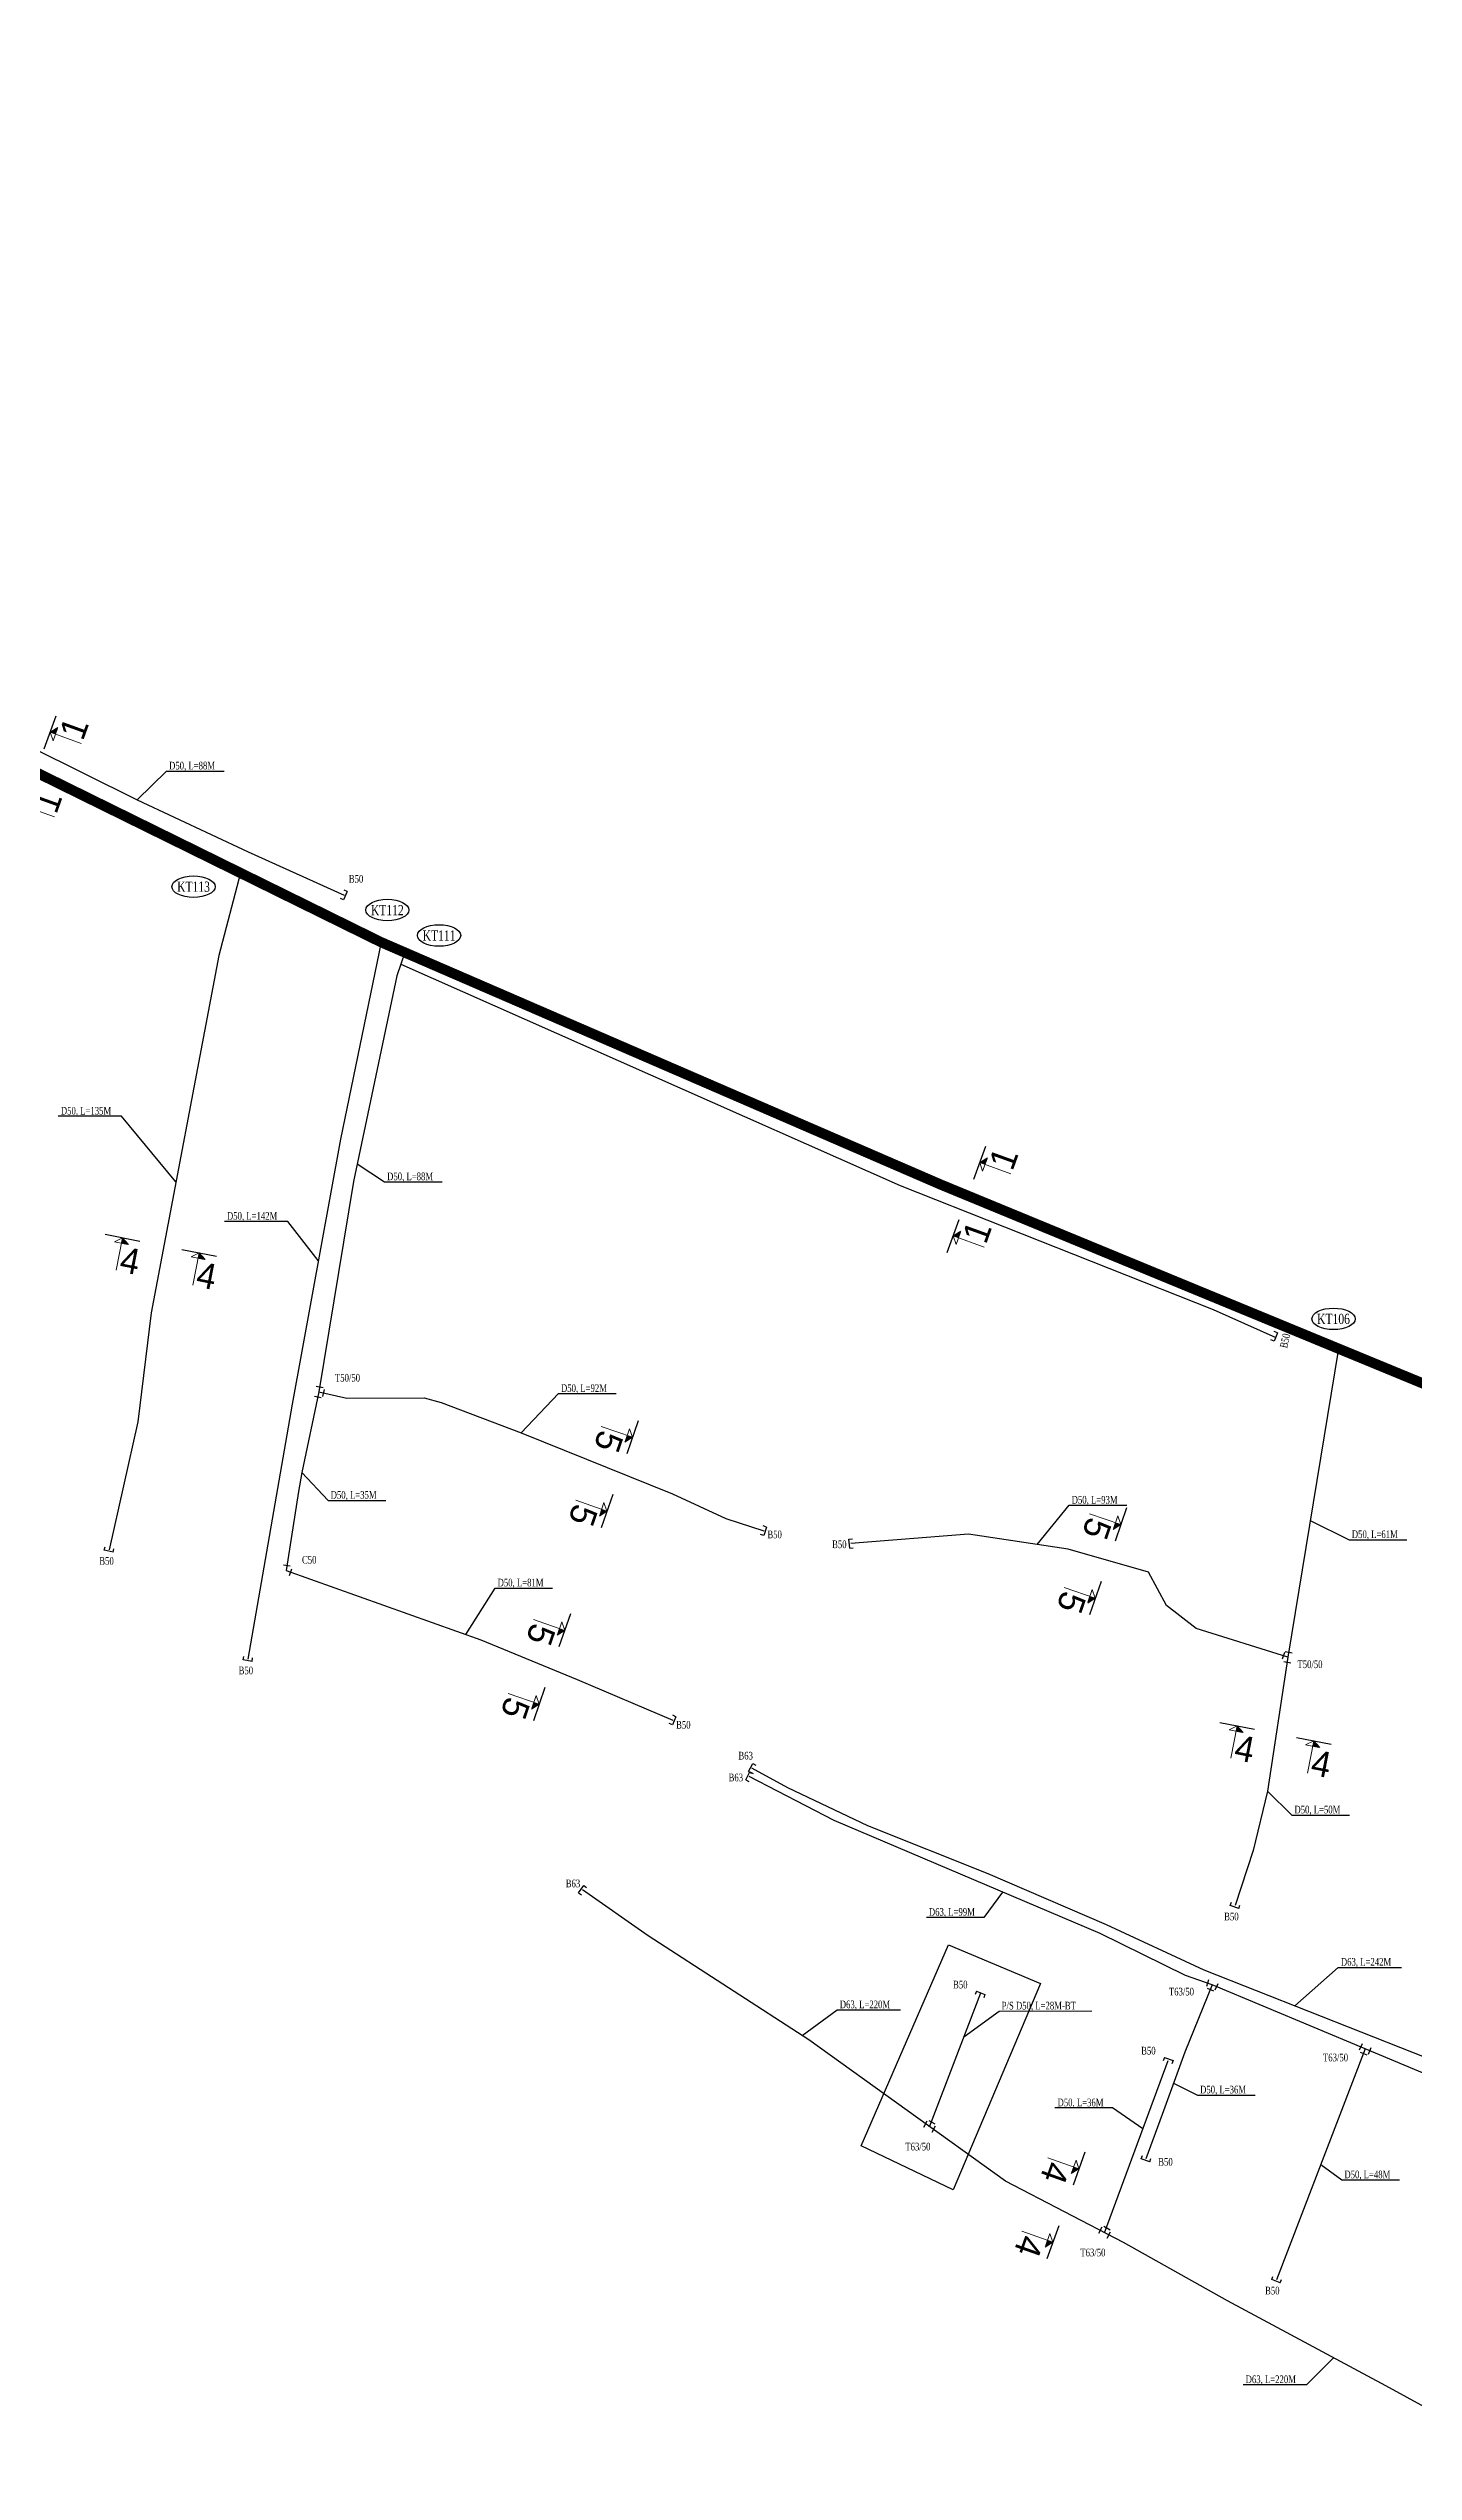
# Model space of a CAD drawing. Extents: x 549410 to 552487, y 2341005 to 2344743.
# Drawn here: x 550029.8 to 550296.5, y 2341635.8 to 2342109.2 of the extents above; entities that cross this region are included whole.
import ezdxf
from ezdxf.enums import TextEntityAlignment as Align

# ---------------------------------------------------------------- set-up
doc = ezdxf.new("R2010")
doc.units = 0
doc.header["$MEASUREMENT"] = 0
doc.linetypes.add('DASHED', pattern=[0.75, 0.5, -0.25])
for name, color, linetype in [('160', 5, 'DASHED'), ('50', 2, 'Continuous'), ('63', 1, 'Continuous'), ('ten dai khoi thuy', 210, 'Continuous'), ('Text D-L', 7, 'Continuous'), ('Text phu kien', 2, 'Continuous')]:
    doc.layers.add(name, color=color, linetype=linetype)
doc.layers.add('MC', color=7, linetype='Continuous', lineweight=13)
doc.styles.add('HH', font='VHHELS.TTF')
doc.styles.add('Text', font='vntimeh.shx', dxfattribs={"width": 0.75, "bigfont": 'vn.shx'})
doc.styles.add('TextNode', font='vntimeh1.shx', dxfattribs={"width": 0.7, "bigfont": 'vn.shx'})
doc.linetypes.add('ZIGZAG', pattern='A,0.0001,-0.2,[131,ltypeshp.shx,S=0.2,R=0,X=-0.2,Y=0],-0.4,[131,ltypeshp.shx,S=0.2,R=180,X=0.2,Y=0],-0.2', length=0.8001)

# ---------------------------------------------------------------- blocks, each defined once
blk = doc.blocks.new('bit')
at = {"color": 3, "linetype": 'Continuous'}
for points in [[(-0.3, -0.88), (-0.3, 0.88)], [(-0.3, 0.88), (0.39, 0.88)], [(-0.3, -0.88), (0.39, -0.88)]]:
    blk.add_lwpolyline(points, dxfattribs=at)
blk = doc.blocks.new('pt')
at = {"color": 3, "linetype": 'Continuous'}
blk.add_line((0.96, -0.69), (0.96, 0.69), dxfattribs=at)
blk = doc.blocks.new('Daudai')
at = {"layer": 'ten dai khoi thuy', "color": 3}
blk.add_circle((0, 0), 0.75, dxfattribs=at)
blk = doc.blocks.new('Mc4-4')
at = {"layer": 'MC'}
for points in [[(-6.73, -0.75), (-8.13, 0.34), (-8.12, -0.76)], [(8.52, -0.75), (7.12, 0.34), (7.12, -0.76)]]:
    blk.add_hatch(color=256, dxfattribs=at).paths.add_polyline_path(points)
at = {"layer": '63'}
for points in [[(-11.56, 0.34), (-4.69, 0.34)], [(3.68, 0.34), (10.55, 0.34)]]:
    blk.add_lwpolyline(points, dxfattribs=at)
at = {"layer": 'MC'}
for p, q in [((-8.13, 0.34), (-9.52, -0.76)), ((-8.13, 0.34), (-8.11, -6.1)), ((-8.13, 0.34), (-6.73, -0.75)), ((7.12, 0.34), (5.72, -0.76)), ((7.12, 0.34), (7.13, -6.1)), ((7.12, 0.34), (8.52, -0.75)), ((-9.52, -0.76), (-6.92, -0.75)), ((5.72, -0.76), (8.32, -0.75))]:
    blk.add_line(p, q, dxfattribs=at)
at = {"style": 'HH'}
for p in [(-7.66, -6.28), (7.58, -6.28)]:
    blk.add_text('4', height=5, rotation=0.112, dxfattribs=at).set_placement(p)
blk = doc.blocks.new('Mc5-5')
at = {"layer": 'MC'}
for points in [[(-6.77, -0.84), (-8.17, 0.25), (-8.17, -0.85)], [(8.47, -0.84), (7.07, 0.25), (7.07, -0.85)]]:
    blk.add_hatch(color=256, dxfattribs=at).paths.add_polyline_path(points)
at = {"layer": '63'}
for points in [[(-11.61, 0.25), (-4.74, 0.25)], [(3.64, 0.25), (10.51, 0.25)]]:
    blk.add_lwpolyline(points, dxfattribs=at)
at = {"layer": 'MC'}
for p, q in [((-8.17, 0.25), (-9.57, -0.85)), ((-8.17, 0.25), (-8.16, -6.19)), ((-8.17, 0.25), (-6.77, -0.84)), ((7.07, 0.25), (5.68, -0.85)), ((7.07, 0.25), (7.08, -6.19)), ((7.07, 0.25), (8.47, -0.84)), ((-9.57, -0.85), (-6.96, -0.84)), ((5.68, -0.85), (8.28, -0.84))]:
    blk.add_line(p, q, dxfattribs=at)
at = {"style": 'HH'}
for p in [(-7.71, -6.37), (7.54, -6.37)]:
    blk.add_text('5', height=5, rotation=0.112, dxfattribs=at).set_placement(p)
blk = doc.blocks.new('Mc1-1')
at = {"layer": 'MC'}
for points in [[(-7.04, -0.89), (-8.44, 0.21), (-8.43, -0.89)], [(8.21, -0.89), (6.81, 0.21), (6.81, -0.89)]]:
    blk.add_hatch(color=256, dxfattribs=at).paths.add_polyline_path(points)
at = {"layer": '63'}
for points in [[(-11.87, 0.21), (-5, 0.21)], [(3.37, 0.21), (10.24, 0.21)]]:
    blk.add_lwpolyline(points, dxfattribs=at)
at = {"layer": 'MC'}
for p, q in [((-8.44, 0.21), (-9.83, -0.9)), ((-8.44, 0.21), (-8.42, -6.23)), ((-8.44, 0.21), (-7.04, -0.89)), ((6.81, 0.21), (5.41, -0.9)), ((6.81, 0.21), (6.82, -6.23)), ((6.81, 0.21), (8.21, -0.89)), ((-9.83, -0.9), (-7.23, -0.89)), ((5.41, -0.9), (8.01, -0.89))]:
    blk.add_line(p, q, dxfattribs=at)
at = {"style": 'HH'}
for p in [(-7.97, -6.42), (7.27, -6.42)]:
    blk.add_text('1', height=5, rotation=0.112, dxfattribs=at).set_placement(p)

msp = doc.modelspace()

# ---------------------------------------------------------------- linework, layer by layer
at = {"layer": '160', "color": 9, "ltscale": 10, "true_color": 0xafd9aa, "const_width": 2}
msp.add_lwpolyline([(550417, 2341797.6), (550302.28, 2341846.75), (550204.11, 2341887.24), (550094.84, 2341934.56), (549990.74, 2341985.81), (549907.44, 2342027.13), (549855.77, 2342052.81), (549740.43, 2342108.18)], dxfattribs=at)
at = {"layer": '50'}
for points in [[(550007.91, 2341981.83), (550026.3, 2341972.74), (550047.13, 2341962.37), (550068.86, 2341952.23), (550087.56, 2341943.78)], [(550067.31, 2341948.11), (550063.08, 2341931.95), (550049.89, 2341862.2), (550047.26, 2341840.85), (550041.65, 2341815.9)], [(550094.84, 2341934.56), (550086.88, 2341896.07), (550077.4, 2341844.32), (550068.77, 2341794.52)], [(550099.45, 2341932.57), (550097.87, 2341928), (550089.41, 2341887.82), (550082.65, 2341846.71)], [(550098.66, 2341930.29), (550196.21, 2341887.06), (550257.35, 2341862.8), (550269.62, 2341857.38)], [(550281.84, 2341855.19), (550271.98, 2341794.87)], [(550082.65, 2341846.71), (550079.32, 2341830.96), (550078.65, 2341827.27), (550076.24, 2341811.83)], [(550082.65, 2341846.71), (550088.09, 2341845.51), (550103.23, 2341845.55), (550106.57, 2341844.65), (550122.16, 2341838.75), (550151.74, 2341826.8), (550162.15, 2341821.99), (550169.55, 2341819.58)], [(550271.98, 2341794.87), (550254.06, 2341800.5), (550248.22, 2341805), (550244.75, 2341811.5), (550229.03, 2341815.97), (550209.55, 2341818.95), (550186.58, 2341817.13)], [(550076.24, 2341811.83), (550114.29, 2341798.29), (550133.13, 2341790.56), (550151.79, 2341782.58)], [(550271.98, 2341794.87), (550268.01, 2341768.72), (550265.2, 2341757.16), (550261.64, 2341746.38)], [(550257.17, 2341730.89), (550251.86, 2341717.71), (550247.39, 2341705.59), (550244.24, 2341696.87)], [(550236.14, 2341682.47), (550248.59, 2341716.13)], [(550287.07, 2341718.36), (550269.73, 2341673.26)]]:
    msp.add_lwpolyline(points, dxfattribs=at)
at = {"layer": '50', "color": 2}
msp.add_lwpolyline([(550201.96, 2341703.17), (550211.95, 2341729.32)], dxfattribs=at)
at = {"layer": '63', "color": 6}
for points in [[(550393.55, 2341689.3), (550368, 2341698.56), (550362.84, 2341698.63), (550354.78, 2341700.63), (550347.31, 2341703.17), (550306.74, 2341713.56), (550255.63, 2341733.75), (550236.54, 2341742.59), (550213.39, 2341752.58), (550189.92, 2341761.96), (550174.24, 2341769.39), (550167.24, 2341773.21)], [(550257.17, 2341730.89), (550251.96, 2341732.69), (550235.27, 2341740.9), (550183.29, 2341763.02), (550166.72, 2341771.59)], [(550321.7, 2341635.81), (550291.1, 2341652.55), (550260.14, 2341669.16), (550239.82, 2341680.57), (550216.77, 2341692.51), (550178.35, 2341720.15), (550147.01, 2341740.44), (550134.14, 2341749.42)], [(550287.07, 2341718.36), (550257.17, 2341730.89)], [(550390.38, 2341683.06), (550385.16, 2341685.43), (550364.12, 2341695.01), (550335.19, 2341701.37), (550302.33, 2341711.98), (550287.07, 2341718.36)]]:
    msp.add_lwpolyline(points, dxfattribs=at)
at = {"layer": '63', "linetype": 'ZIGZAG', "ltscale": 10}
msp.add_lwpolyline([(550188.58, 2341699.43), (550205.68, 2341738.72), (550223.62, 2341731.18), (550206.59, 2341690.85)], close=True, dxfattribs=at)
at = {"layer": 'ten dai khoi thuy', "color": 3, "linetype": 'ByBlock'}
for centre in [(550058.16, 2341945.42), (550096.02, 2341940.86), (550106.13, 2341935.89), (550280.88, 2341860.99)]:
    msp.add_ellipse(centre, major_axis=(-4.22, 0), ratio=0.497929, dxfattribs=at)
at = {"layer": 'Text D-L', "color": 9}
for points in [[(550047.13, 2341962.37), (550052.88, 2341968), (550064.13, 2341968)], [(550054.73, 2341887.77), (550044.11, 2341900.57), (550031.74, 2341900.57)], [(550090.14, 2341891.29), (550095.48, 2341887.75), (550106.73, 2341887.75)], [(550082.54, 2341872.39), (550076.56, 2341880.03), (550064.19, 2341880.03)], [(550122.16, 2341838.75), (550129.45, 2341846.38), (550140.7, 2341846.38)], [(550079.32, 2341830.96), (550084.45, 2341825.52), (550095.7, 2341825.52)], [(550222.97, 2341816.9), (550229.22, 2341824.57), (550240.47, 2341824.57)], [(550276.35, 2341821.61), (550283.96, 2341817.84), (550295.21, 2341817.84)], [(550111.35, 2341799.34), (550117.06, 2341808.4), (550128.31, 2341808.4)], [(550268.01, 2341768.72), (550272.74, 2341764.05), (550283.99, 2341764.05)], [(550216.21, 2341749.01), (550212.58, 2341744.05), (550201.33, 2341744.05)], [(550273.34, 2341726.76), (550281.82, 2341734.3), (550294.19, 2341734.3)], [(550177.04, 2341721), (550183.92, 2341725.99), (550196.29, 2341725.99)], [(550208.68, 2341720.76), (550215.55, 2341725.75), (550233.68, 2341725.79)], [(550249.62, 2341711.65), (550254.31, 2341709.35), (550265.56, 2341709.35)], [(550243.64, 2341702.73), (550237.71, 2341706.83), (550226.46, 2341706.83)], [(550278.4, 2341695.81), (550282.5, 2341692.77), (550293.75, 2341692.77)], [(550280.85, 2341658.05), (550275.58, 2341652.75), (550263.21, 2341652.75)]]:
    msp.add_lwpolyline(points, dxfattribs=at)

# ---------------------------------------------------------------- block references
at = {"layer": '50'}
for name, p, rotation in [('bit', (550087.56, 2341943.78), 155.7041289106306), ('bit', (550269.32, 2341857.58), 157.3454244060289), ('pt', (550082.65, 2341846.71), 80.66346922685452), ('pt', (550082.65, 2341846.71), 258.0704728921496), ('pt', (550082.65, 2341846.71), 347.5748412432502), ('bit', (550169.55, 2341819.58), 161.9880276765514), ('bit', (550041.65, 2341815.9), 77.34155806681862), ('bit', (550186.58, 2341817.13), 4.520267918645755), ('pt', (550076.24, 2341811.83), 81.12760267656459), ('pt', (550076.24, 2341811.83), 340.4049245913702), ('pt', (550271.98, 2341794.87), 162.5488102199029), ('pt', (550271.98, 2341794.87), 80.7226042011947), ('bit', (550068.77, 2341794.52), 80.16186018734518), ('pt', (550271.98, 2341794.87), 261.3516244613385), ('bit', (550151.79, 2341782.58), 156.8288696473038), ('bit', (550166.72, 2341771.59), 332.642018251344), ('bit', (550167.24, 2341773.21), 331.4133130721806), ('bit', (550134.14, 2341749.42), 325.1111442367864), ('bit', (550261.64, 2341746.38), 71.70488075872879), ('bit', (550211.85, 2341729.04), 249.7025218497084), ('pt', (550257.17, 2341730.89), 161.0142327156745), ('pt', (550257.17, 2341730.89), 248.0649942945984), ('pt', (550257.17, 2341730.89), 337.2548098812488), ('bit', (550248.59, 2341716.13), 249.7025218497084), ('pt', (550287.07, 2341718.36), 157.2549619266874), ('pt', (550287.07, 2341718.36), 248.9609572652239), ('pt', (550287.07, 2341718.36), 337.3231970448721), ('pt', (550201.96, 2341703.17), 151.3152041840509), ('pt', (550201.96, 2341703.17), 59.48482759708158), ('pt', (550201.96, 2341703.17), 331.3150521455029), ('bit', (550244.24, 2341696.87), 70.18057092082604), ('pt', (550236.14, 2341682.47), 151.3152041840509), ('pt', (550236.14, 2341682.47), 59.48482759708158), ('pt', (550236.14, 2341682.47), 331.3150521455029), ('bit', (550269.73, 2341673.26), 68.96110929803933)]:
    msp.add_blockref(name, p, dxfattribs=dict(at, rotation=rotation))
at = {"layer": '63'}
for name, p, rotation in [('Mc1-1', (550028.02, 2341969.11), 70.09083032828876), ('Mc1-1', (550209.63, 2341885.06), 70.09083032828876), ('Mc4-4', (550052.2, 2341874.95), 348.9093657684113), ('Mc5-5', (550141.01, 2341830.21), 250.9270860007445), ('Mc5-5', (550236.41, 2341813.19), 250.9270860007445), ('Mc5-5', (550127.77, 2341792.5), 250.9270860007445), ('Mc4-4', (550269.97, 2341779.61), 348.9093657684113), ('Mc4-4', (550228.1, 2341687.42), 250.3691316735451)]:
    msp.add_blockref(name, p, dxfattribs=dict(at, rotation=rotation))
at = {"layer": 'ten dai khoi thuy'}
for p in [(550067.31, 2341948.11), (550094.84, 2341934.56), (550099.45, 2341932.57), (550281.84, 2341855.19)]:
    msp.add_blockref('Daudai', p, dxfattribs=at)

# ---------------------------------------------------------------- texts
at = {"layer": 'ten dai khoi thuy', "color": 2, "style": 'TextNode', "width": 0.75}
for s, p in [('KT113', (550058.16, 2341945.42)), ('KT112', (550096.02, 2341940.86)), ('KT111', (550106.13, 2341935.89)), ('KT106', (550280.88, 2341860.99))]:
    msp.add_text(s, height=2, dxfattribs=at).set_placement(p, align=Align.MIDDLE)
at = {"layer": 'Text D-L', "color": 4, "style": 'Text', "width": 0.75}
for s, p in [('D50, L=88m', (550053.38, 2341967.88)), ('D50, L=135m', (550032.24, 2341900.45)), ('D50, L=88m', (550095.98, 2341887.63)), ('D50, L=142m', (550064.69, 2341879.91)), ('D50, L=92m', (550129.95, 2341846.26)), ('D50, L=35m', (550084.95, 2341825.4)), ('D50, L=93m', (550229.72, 2341824.45)), ('D50, L=61m', (550284.46, 2341817.72)), ('D50, L=81m', (550117.56, 2341808.28)), ('D50, L=50m', (550273.24, 2341763.93)), ('D63, L=99m', (550201.83, 2341743.93)), ('D63, L=242m', (550282.32, 2341734.18)), ('D63, L=220m', (550184.42, 2341725.87)), ('D50, L=36m', (550254.81, 2341709.23)), ('D50, L=36m', (550226.96, 2341706.71)), ('D50, L=48m', (550283, 2341692.65)), ('D63, L=220m', (550263.71, 2341652.63))]:
    msp.add_text(s, height=1.5, dxfattribs=at).set_placement(p, align=Align.BOTTOM_LEFT)
at = {"layer": 'Text D-L', "color": 1, "style": 'Text', "width": 0.75}
msp.add_text('P/S D50, L=28m-BT', height=1.5, dxfattribs=at).set_placement((550216.05, 2341725.63), align=Align.BOTTOM_LEFT)
at = {"layer": 'Text phu kien', "color": 4, "style": 'Text', "width": 0.75}
for s, p in [('B50', (550089.91, 2341946.96)), ('T50/50', (550088.24, 2341849.49)), ('B50', (550171.69, 2341818.88)), ('B50', (550041.16, 2341813.71)), ('C50', (550080.76, 2341813.93)), ('B50', (550184.33, 2341816.95)), ('B50', (550068.38, 2341792.31)), ('T50/50', (550276.28, 2341793.52)), ('B50', (550153.85, 2341781.69)), ('B63', (550164.11, 2341771.4)), ('B63', (550166.03, 2341775.66)), ('B63', (550132.29, 2341750.7)), ('B50', (550260.93, 2341744.24)), ('B50', (550207.96, 2341730.94)), ('T63/50', (550251.17, 2341729.57)), ('B50', (550244.71, 2341718.03)), ('T63/50', (550281.27, 2341716.7)), ('T63/50', (550199.67, 2341699.29)), ('B50', (550248.05, 2341696.3)), ('T63/50', (550233.86, 2341678.6)), ('B50', (550268.92, 2341671.16))]:
    msp.add_text(s, height=1.5, dxfattribs=at).set_placement(p, align=Align.MIDDLE_CENTER)
msp.add_text('B50', height=1.5, rotation=77.1836, dxfattribs=at).set_placement((550271.4, 2341856.71), align=Align.MIDDLE_CENTER)

doc.saveas('drawing.dxf')
